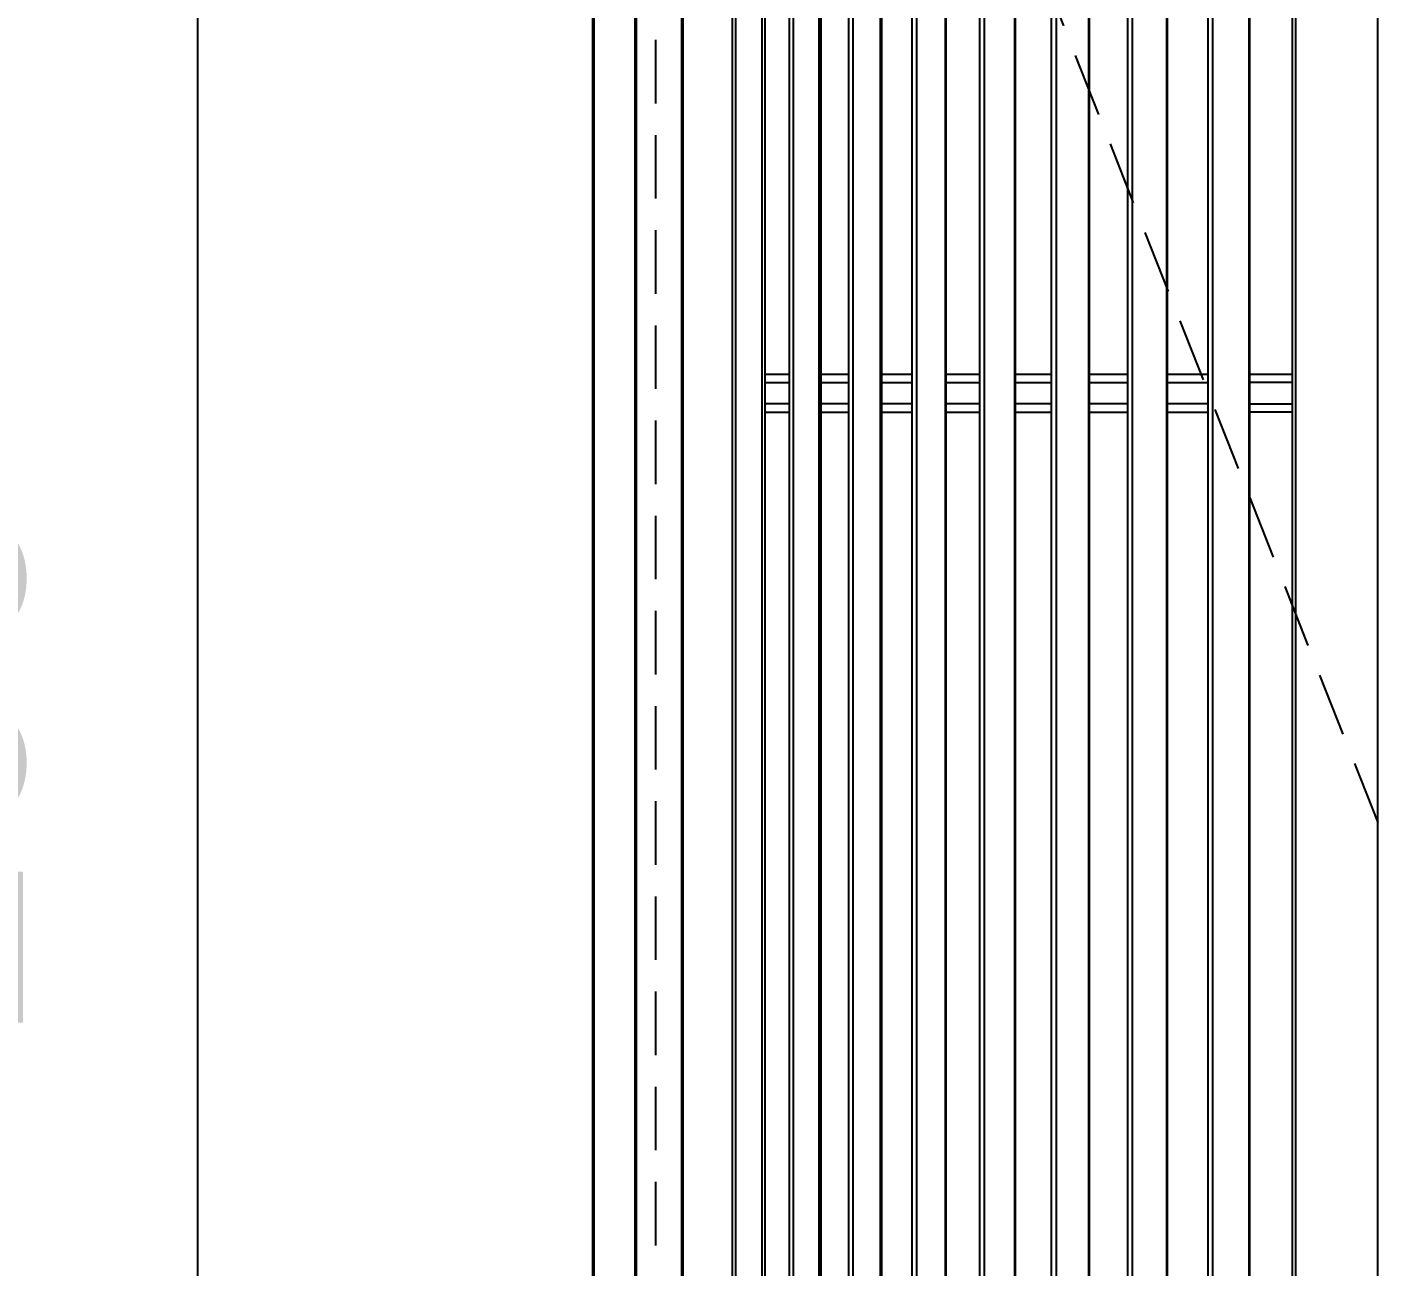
# Model space of a CAD drawing. Header units: millimetres. Extents: x 332171 to 384371, y 54317 to 89920.
# Drawn here: x 370321.8 to 370705.6, y 66892.6 to 67244.4 of the extents above; entities that cross this region are included whole.
import ezdxf

# ---------------------------------------------------------------- set-up
doc = ezdxf.new("R2010")
doc.units = ezdxf.units.MM
doc.header["$LTSCALE"] = 60
doc.linetypes.add('HIDDEN', pattern=[0.375, 0.25, -0.125])
for name, color, linetype in [('06-LIGHT', 4, 'Continuous'), ('07-DIM WAL', 5, 'Continuous'), ('2CONTINUOUS', 2, 'Continuous')]:
    doc.layers.add(name, color=color, linetype=linetype)
doc.styles.add('YOURNAME', font='HY울릉도M.TTF')
doc.dimstyles.new('40', dxfattribs={"dimscale": 40, "dimtxt": 1.8, "dimasz": 0.9, "dimexe": 0.5, "dimexo": 1, "dimgap": 0.7, "dimtad": 1, "dimdec": 0, "dimzin": 0, "dimdsep": 46, "dimtxsty": 'YOURNAME', "dimblk": 'NONE', "dimcen": 0, "dimclrd": 1, "dimclre": 1, "dimclrt": 7, "dimadec": 0, "dimazin": 0, "dimtfac": 1, "dimtdec": 0, "dimtix": 1, "dimtmove": 2, "dimatfit": 3, "dimldrblk": 'NONE', "dimfxl": 1, "dimtolj": 1, "dimtzin": 0, "dimarcsym": 0})

# ---------------------------------------------------------------- blocks, each defined once
blk = doc.blocks.new('floorplan')
at = {"layer": '2CONTINUOUS'}
blk.add_line((377112.92, 96964.36), (377112.92, 100630.36), dxfattribs=at)
blk = doc.blocks.new('CJSWJD')
blk.add_blockref('floorplan', (-6742.56, -32411.62))
blk = doc.blocks.new('*U100')
at = {"color": 1, "linetype": 'HIDDEN'}
blk.add_line((39.94, 14.99), (1179.94, 464.99), dxfattribs=at)
at = {"color": 8}
for p, q in [((1029.52, 185.7), (190.37, 185.7)), ((1029, 166.3), (190.88, 166.3)), ((190.88, 165.5), (1029, 165.5)), ((366.44, 155.49), (366.44, 165.5)), ((368.44, 165.5), (368.44, 155.49)), ((373.44, 155.49), (373.44, 165.5)), ((375.44, 165.5), (375.44, 155.49)), ((1028.59, 155.49), (191.3, 155.49)), ((191.31, 155.23), (1028.58, 155.23)), ((1028.18, 146.67), (191.7, 146.67)), ((191.76, 145.5), (1028.12, 145.5)), ((366.44, 135.99), (366.44, 145.5)), ((368.44, 135.99), (368.44, 145.5)), ((373.44, 145.5), (373.44, 135.99)), ((375.44, 135.99), (375.44, 145.5)), ((1027.61, 135.99), (192.27, 135.99)), ((192.28, 135.75), (1027.6, 135.75)), ((1027.11, 127.69), (192.78, 127.69)), ((192.85, 126.5), (1027.03, 126.5)), ((366.44, 117.5), (366.44, 126.5)), ((368.44, 117.5), (368.44, 126.5)), ((373.44, 126.5), (373.44, 117.5)), ((375.44, 117.5), (375.44, 126.5)), ((1026.41, 117.5), (193.47, 117.5)), ((193.49, 117.26), (1026.4, 117.26)), ((1025.83, 109.71), (194.05, 109.71)), ((194.15, 108.5), (1025.73, 108.5)), ((366.44, 100.06), (366.44, 108.5)), ((368.44, 100.06), (368.44, 108.5)), ((373.44, 108.5), (373.44, 100.06)), ((375.44, 100.06), (375.44, 108.5)), ((1025.04, 100.06), (194.84, 100.06)), ((194.86, 99.81), (1025.02, 99.81)), ((1024.39, 92.71), (195.5, 92.71)), ((195.61, 91.5), (1024.28, 91.5)), ((366.44, 83.65), (366.44, 91.5)), ((368.44, 83.65), (368.44, 91.5)), ((373.44, 91.5), (373.44, 83.65)), ((375.44, 83.65), (375.44, 91.5)), ((1023.53, 83.65), (196.36, 83.65)), ((196.38, 83.38), (1023.5, 83.38)), ((1022.82, 76.7), (197.06, 76.7)), ((197.19, 75.5), (1022.7, 75.5)), ((366.44, 68.4), (366.44, 75.5)), ((368.44, 68.4), (368.44, 75.5)), ((373.44, 75.5), (373.44, 68.4)), ((375.44, 68.4), (375.44, 75.5)), ((1021.93, 68.4), (197.95, 68.4)), ((198, 67.99), (1021.89, 67.99)), ((1021.16, 61.62), (198.72, 61.62)), ((198.85, 60.5), (1021.03, 60.5)), ((366.44, 54.08), (366.44, 60.5)), ((368.44, 54.08), (368.44, 60.5)), ((373.44, 60.5), (373.44, 54.08)), ((375.44, 54.08), (375.44, 60.5)), ((1020.27, 54.08), (199.62, 54.08)), ((199.68, 53.54), (1020.2, 53.54)), ((1019.45, 47.55), (200.43, 47.55)), ((200.57, 46.5), (1019.32, 46.5)), ((366.44, 40.83), (366.44, 46.5)), ((368.44, 40.83), (368.44, 46.5)), ((373.44, 46.5), (373.44, 40.83)), ((375.44, 40.83), (375.44, 46.5)), ((1018.58, 40.83), (201.3, 40.83)), ((201.41, 40.04), (1018.47, 40.04)), ((1017.64, 33.88), (202.24, 33.88)), ((202.37, 33), (1017.52, 33)), ((1015.86, 21.42), (204.03, 21.42)), ((204.09, 21), (1015.79, 21)), ((1014.17, 10.38), (205.71, 10.38)), ((205.77, 10), (1014.11, 10)), ((1012.57, 0.4), (207.32, 0.4)), ((207.32, 0), (1012.57, 0))]:
    blk.add_line(p, q, dxfattribs=at)
at = {"color": 1, "linetype": 'HIDDEN'}
blk.add_lwpolyline([(1179.94, 464.99), (1179.94, 14.99), (39.94, 14.99), (39.94, 464.99)], close=True, dxfattribs=at)
blk = doc.blocks.new('*D120')
at = {"layer": '07-DIM WAL', "color": 1, "lineweight": -2}
for p, q in [((370200.36, 66935.74), (370200.36, 67135.74)), ((370240.36, 67135.74), (370220.36, 67135.74)), ((370240.36, 66935.74), (370220.36, 66935.74))]:
    blk.add_line(p, q, dxfattribs=at)
at = {"layer": 'Defpoints', "color": 0}
for p in [(370200.36, 67135.74), (370200.36, 67135.74), (370200.36, 66935.74)]:
    blk.add_point(p, dxfattribs=at)
at = {"layer": '07-DIM WAL', "color": 7, "insert": (370285.23, 67035.74), "char_height": 72, "attachment_point": 5, "rotation": 90, "style": 'YOURNAME'}
blk.add_mtext('\\A1;200', dxfattribs=at)
blk = doc.blocks.new('_None')

msp = doc.modelspace()

# ---------------------------------------------------------------- block references
msp.add_blockref('CJSWJD', (0, 0))
at = {"layer": '06-LIGHT', "xscale": 1.2, "yscale": 1.2, "zscale": 1.2, "rotation": 270}
msp.add_blockref('*U100', (370482.38, 67585.67), dxfattribs=at)

# ---------------------------------------------------------------- dimensions: what is measured, and where the dimension line sits
at = {"layer": '07-DIM WAL'}
dim = msp.add_linear_dim(base=(370200.36, 67135.74), p1=(370200.36, 66935.74), p2=(370200.36, 67135.74), angle=90, dimstyle='40', override={"dimfxl": 1.25}, dxfattribs=at)
dim.commit()
dim.dimension.update_dxf_attribs({"geometry": '*D120', "text_midpoint": (370285.23, 67035.74), "dimtype": 160})

doc.saveas('drawing.dxf')
